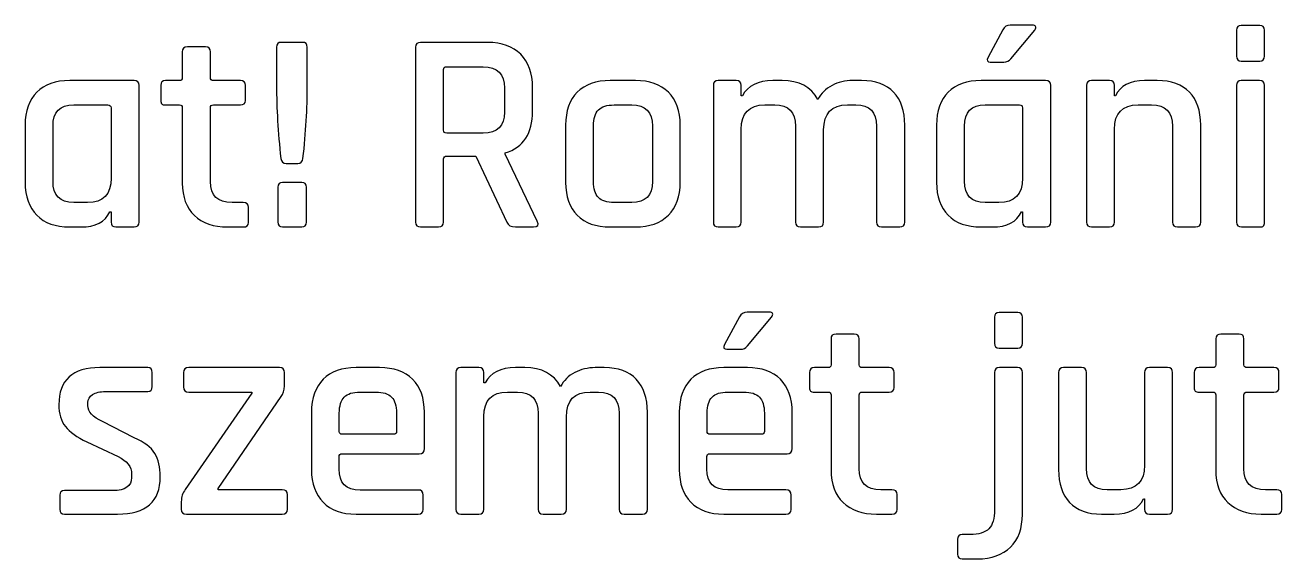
# Model space of a CAD drawing. Extents: x 5 to 177, y 88 to 167.
# Drawn here: x 23.46 to 43.52, y 112.43 to 120.96 of the extents above; entities that cross this region are included whole.
import ezdxf

# ---------------------------------------------------------------- set-up
doc = ezdxf.new("R2010")
doc.units = 0
doc.layers.add('Layer_1', color=7, linetype='CONTINUOUS')

msp = doc.modelspace()

# ---------------------------------------------------------------- linework, layer by layer
at = {"layer": 'Layer_1', "color": 7}
for points in [[(39.536466, 120.958376), (39.17873, 120.958376), (39.17873, 120.958376)], [(43.164015, 120.953415), (42.865808, 120.953415), (42.865808, 120.953415)], [(39.064077, 120.885064), (38.825952, 120.444644)], [(39.188099, 120.421491), (39.573398, 120.880102)], [(42.792495, 120.880102), (42.792495, 120.462834)], [(43.237325, 120.462834), (43.237325, 120.880102)], [(26.338168, 120.609457), (26.049332, 120.609457), (26.049332, 120.609457)], [(27.470916, 120.605048), (27.470916, 119.990442)], [(27.883225, 120.68332), (27.548637, 120.68332), (27.548637, 120.68332)], [(27.961497, 119.990442), (27.961497, 120.605048)], [(29.690108, 120.605048), (29.690108, 117.812039)], [(30.841597, 120.682769), (29.768382, 120.682769), (29.768382, 120.682769)], [(25.966649, 120.531735), (25.966649, 120.118875)], [(26.41589, 120.118875), (26.41589, 120.531735)], [(38.86233, 120.36637), (39.077855, 120.36637)], [(42.865808, 120.385112), (43.164015, 120.385112)], [(30.134938, 119.279374), (30.134938, 120.247309)], [(30.185651, 120.29306), (30.768284, 120.29306)], [(30.185651, 120.29306), (30.185651, 120.29306)], [(25.19605, 120.073124), (24.169136, 120.073124), (24.169136, 120.073124)], [(25.278732, 117.812039), (25.278732, 119.994853)], [(25.622691, 119.994853), (25.622691, 119.756728)], [(25.920898, 120.073124), (25.700412, 120.073124)], [(26.893242, 120.073124), (26.466602, 120.073124)], [(26.975373, 119.756728), (26.975373, 119.994853)], [(31.107284, 119.954063), (31.107284, 119.568762)], [(31.557076, 119.582543), (31.557076, 119.967291)], [(33.198593, 120.073124), (32.795103, 120.073124), (32.795103, 120.073124)], [(34.441584, 119.994853), (34.441584, 117.812039)], [(34.808143, 120.073124), (34.519306, 120.073124), (34.519306, 120.073124)], [(34.904604, 119.830038), (34.886415, 119.830038), (34.886415, 119.994853)], [(35.541811, 120.073124), (35.390777, 120.073124)], [(36.807953, 120.073124), (36.660777, 120.073124)], [(39.743174, 120.073124), (38.715707, 120.073124), (38.715707, 120.073124)], [(39.825303, 117.812039), (39.825303, 119.995403)], [(40.398567, 119.994853), (40.398567, 117.812039)], [(40.765676, 120.073124), (40.476842, 120.073124), (40.476842, 120.073124)], [(40.86159, 119.830038), (40.843398, 119.830038), (40.843398, 119.994853)], [(41.526906, 120.073124), (41.325159, 120.073124)], [(42.792495, 119.995403), (42.792495, 117.812039)], [(43.159604, 120.073124), (42.865808, 120.073124), (42.865808, 120.073124)], [(43.237325, 117.812039), (43.237325, 119.995403)], [(24.233077, 119.683415), (24.77878, 119.683415)], [(24.233077, 119.683415), (24.233077, 119.683415)], [(24.829492, 119.637114), (24.829492, 118.513736)], [(25.700412, 119.683415), (25.920898, 119.683415)], [(25.966649, 119.637114), (25.966649, 118.436015)], [(26.41589, 118.458616), (26.41589, 119.637114)], [(26.466602, 119.683415), (26.893242, 119.683415)], [(32.859596, 119.683415), (33.139064, 119.683415)], [(32.859596, 119.683415), (32.859596, 119.683415)], [(35.262343, 119.683415), (35.422747, 119.683415)], [(36.583056, 119.683415), (36.715898, 119.683415)], [(38.779648, 119.683415), (39.325352, 119.683415)], [(38.779648, 119.683415), (38.779648, 119.683415)], [(39.376062, 119.637664), (39.376062, 118.513736)], [(41.219326, 119.683415), (41.434853, 119.683415)], [(23.458069, 119.362057), (23.458069, 118.444835)], [(23.902899, 118.463574), (23.902899, 119.343868)], [(32.084589, 119.362057), (32.084589, 118.444835)], [(32.529419, 118.458616), (32.529419, 119.348276)], [(33.469241, 119.348276), (33.469241, 118.458616)], [(33.914072, 118.444835), (33.914072, 119.362057)], [(35.752924, 119.343868), (35.752924, 117.812039)], [(37.046075, 119.343868), (37.046075, 117.812039)], [(37.495869, 117.812039), (37.495869, 119.362057)], [(38.00464, 119.362057), (38.00464, 118.444835)], [(38.44947, 118.463574), (38.44947, 119.343868)], [(41.769992, 119.343868), (41.769992, 117.812039)], [(42.219231, 117.812039), (42.219231, 119.362057)], [(30.768284, 119.233623), (30.185651, 119.233623)], [(34.886415, 117.812039), (34.886415, 119.293706)], [(36.202166, 117.812039), (36.202166, 119.284336)], [(40.843398, 117.812039), (40.843398, 119.293706)], [(27.621949, 118.74745), (27.809913, 118.74745)], [(30.134938, 117.812039), (30.134938, 118.820763)], [(30.190062, 118.867065), (30.653632, 118.867065), (31.144216, 117.812039)], [(31.630386, 117.82582), (31.121062, 118.899035), (31.121062, 118.917227)], [(27.493516, 118.371522), (27.493516, 117.817)], [(27.874405, 118.444835), (27.566827, 118.444835), (27.566827, 118.444835)], [(27.947717, 117.812039), (27.947717, 118.371522)], [(24.453563, 118.124027), (24.233077, 118.124027)], [(24.810751, 117.977404), (24.829492, 117.977404), (24.829492, 117.812039)], [(26.938993, 118.124027), (26.759848, 118.124027)], [(27.021675, 117.807631), (27.021675, 118.045756)], [(33.139064, 118.124027), (32.859596, 118.124027)], [(39.000134, 118.124027), (38.779648, 118.124027)], [(39.357873, 117.977404), (39.376062, 117.977404), (39.376062, 117.812039)], [(24.169136, 117.734318), (24.34773, 117.734318)], [(24.907213, 117.734318), (25.19605, 117.734318)], [(26.691497, 117.734318), (26.938993, 117.734318)], [(27.566827, 117.734318), (27.874405, 117.734318)], [(29.768382, 117.734318), (30.057217, 117.734318)], [(31.286427, 117.734318), (31.570854, 117.734318)], [(32.795103, 117.734318), (33.198593, 117.734318)], [(34.519306, 117.734318), (34.808143, 117.734318)], [(35.831199, 117.734318), (36.120036, 117.734318)], [(37.124349, 117.734318), (37.417595, 117.734318)], [(38.715707, 117.734318), (38.8943, 117.734318)], [(39.453786, 117.734318), (39.743174, 117.734318)], [(40.476842, 117.734318), (40.765676, 117.734318)], [(41.847714, 117.734318), (42.136548, 117.734318)], [(42.870769, 117.734318), (43.164015, 117.734318)], [(35.333452, 116.372265), (34.980121, 116.372265), (34.980121, 116.372265)], [(39.300548, 116.367304), (39.002341, 116.367304), (39.002341, 116.367304)], [(34.86106, 116.298952), (34.622382, 115.858533)], [(34.985082, 115.83538), (35.370381, 116.293991)], [(38.929028, 116.293991), (38.929028, 115.876723)], [(39.373858, 115.876723), (39.373858, 116.293991)], [(36.319576, 115.945624), (36.319576, 115.532764)], [(36.691093, 116.023345), (36.402258, 116.023345), (36.402258, 116.023345)], [(36.769367, 115.532764), (36.769367, 115.945624)], [(42.460113, 115.945624), (42.460113, 115.532764)], [(42.832184, 116.023345), (42.542796, 116.023345), (42.542796, 116.023345)], [(42.909355, 115.532764), (42.909355, 115.945624)], [(34.659313, 115.780259), (34.874841, 115.780259)], [(39.002341, 115.799001), (39.300548, 115.799001)], [(25.41378, 115.487013), (24.652552, 115.487013), (24.652552, 115.487013)], [(25.487092, 115.184395), (25.487092, 115.408742)], [(25.987044, 115.409292), (25.987044, 115.179986)], [(27.518871, 115.487013), (26.069727, 115.487013), (26.069727, 115.487013)], [(27.596593, 115.198176), (27.596593, 115.409292)], [(29.11464, 115.487013), (28.738711, 115.487013), (28.738711, 115.487013)], [(30.334481, 115.408742), (30.334481, 113.225928)], [(30.70159, 115.487013), (30.412752, 115.487013), (30.412752, 115.487013)], [(30.79805, 115.243927), (30.779311, 115.243927), (30.779311, 115.408742)], [(31.435257, 115.487013), (31.284223, 115.487013)], [(32.700846, 115.487013), (32.554223, 115.487013)], [(34.985082, 115.487013), (34.608603, 115.487013), (34.608603, 115.487013)], [(35.975617, 115.408742), (35.975617, 115.170617)], [(36.273825, 115.487013), (36.053889, 115.487013)], [(37.246168, 115.487013), (36.819527, 115.487013)], [(37.32885, 115.170617), (37.32885, 115.408742)], [(38.929028, 115.408742), (38.929028, 113.221519)], [(39.295586, 115.487013), (39.006749, 115.487013), (39.006749, 115.487013)], [(39.373858, 113.143245), (39.373858, 115.408742)], [(39.951533, 115.408742), (39.951533, 113.858724)], [(40.318642, 115.487013), (40.029805, 115.487013), (40.029805, 115.487013)], [(40.396363, 113.877463), (40.396363, 115.408742)], [(41.322955, 115.408742), (41.322955, 113.927625)], [(41.689514, 115.487013), (41.400676, 115.487013)], [(41.772197, 113.225928), (41.772197, 115.408742)], [(42.116155, 115.408742), (42.116155, 115.170617)], [(42.414362, 115.487013), (42.194426, 115.487013)], [(43.386705, 115.487013), (42.960064, 115.487013)], [(43.469388, 115.170617), (43.469388, 115.408742)], [(24.460178, 114.881779), (24.460178, 114.931939)], [(24.744054, 115.106123), (25.41378, 115.106123)], [(26.069727, 115.097304), (27.074041, 115.097304), (27.074041, 115.079115), (26.014605, 113.542324)], [(27.560213, 113.537916), (26.537157, 113.537916), (26.537157, 113.556105), (27.542023, 115.023991)], [(28.802652, 115.097304), (29.055108, 115.097304)], [(28.802652, 115.097304), (28.802652, 115.097304)], [(31.15579, 115.097304), (31.316193, 115.097304)], [(32.476502, 115.097304), (32.609344, 115.097304)], [(34.673094, 115.097304), (34.92555, 115.097304)], [(34.673094, 115.097304), (34.673094, 115.097304)], [(36.053889, 115.097304), (36.273825, 115.097304)], [(36.319576, 115.051002), (36.319576, 113.849904)], [(36.769367, 113.872505), (36.769367, 115.051002)], [(36.819527, 115.097304), (37.246168, 115.097304)], [(42.194426, 115.097304), (42.414362, 115.097304)], [(42.460113, 115.051002), (42.460113, 113.849904)], [(42.909355, 113.872505), (42.909355, 115.051002)], [(42.960064, 115.097304), (43.386705, 115.097304)], [(28.027643, 114.775946), (28.027643, 113.858724)], [(28.472474, 114.468919), (28.472474, 114.762165)], [(29.385285, 114.762165), (29.385285, 114.468919)], [(29.830118, 114.193312), (29.830118, 114.775946)], [(31.646371, 114.757757), (31.646371, 113.225928)], [(32.939522, 114.757757), (32.939522, 113.225928)], [(33.388763, 113.225928), (33.388763, 114.775946)], [(33.898086, 114.775946), (33.898086, 113.858724)], [(34.342917, 114.468919), (34.342917, 114.762165)], [(35.255731, 114.762165), (35.255731, 114.468919)], [(35.700561, 114.193862), (35.700561, 114.775946)], [(25.198255, 114.368047), (24.693893, 114.624912)], [(30.779311, 113.225928), (30.779311, 114.707594)], [(32.095612, 113.225928), (32.095612, 114.698225)], [(29.339534, 114.422618), (28.518776, 114.422618)], [(35.209426, 114.423168), (34.388668, 114.423168)], [(24.441437, 114.303554), (24.941389, 114.065429)], [(28.468063, 113.868093), (28.468063, 114.065429)], [(28.518776, 114.11118), (29.747436, 114.11118)], [(34.338508, 113.868093), (34.338508, 114.065429)], [(34.388668, 114.11118), (35.617878, 114.11118)], [(25.156914, 113.785411), (25.156914, 113.73029)], [(24.858707, 113.524135), (24.088659, 113.524135)], [(29.729244, 113.532954), (28.802652, 113.532954)], [(35.599686, 113.533508), (34.673094, 113.533508)], [(37.291919, 113.537916), (37.113326, 113.537916)], [(40.947027, 113.537916), (40.726541, 113.537916)], [(43.433007, 113.537916), (43.253313, 113.537916)], [(24.010386, 113.450825), (24.010386, 113.225928)], [(25.950664, 113.345542), (25.950664, 113.225928)], [(27.642895, 113.225928), (27.642895, 113.455233)], [(29.811926, 113.221519), (29.811926, 113.450825)], [(35.681818, 113.221519), (35.681818, 113.450825)], [(37.374601, 113.221519), (37.374601, 113.459644)], [(41.304216, 113.391293), (41.322955, 113.391293), (41.322955, 113.225928)], [(43.515139, 113.221519), (43.515139, 113.459644)], [(24.088659, 113.148207), (24.932569, 113.148207)], [(26.032795, 113.148207), (27.560213, 113.148207)], [(28.738711, 113.148207), (29.729244, 113.148207)], [(30.412752, 113.148207), (30.70159, 113.148207)], [(31.724092, 113.148207), (32.01293, 113.148207)], [(33.017243, 113.148207), (33.311042, 113.148207)], [(34.608603, 113.148207), (35.599686, 113.148207)], [(37.044424, 113.148207), (37.291919, 113.148207)], [(40.635039, 113.148207), (40.841193, 113.148207)], [(41.400676, 113.148207), (41.689514, 113.148207)], [(43.184961, 113.148207), (43.433007, 113.148207)], [(38.337575, 112.744166), (38.337575, 112.510452)], [(38.534357, 112.822437), (38.415296, 112.822437)], [(38.415296, 112.432728), (38.658382, 112.432728)]]:
    msp.add_lwpolyline(points, dxfattribs=at)
for points in [[(39.17873, 120.958376), (39.123696, 120.958376), (39.085243, 120.933747), (39.064077, 120.885064)], [(39.584424, 120.93743), (39.577016, 120.951188), (39.560808, 120.958376), (39.536466, 120.958376)], [(42.865808, 120.953415), (42.816772, 120.953415), (42.792495, 120.928788), (42.792495, 120.880102)], [(43.237325, 120.880102), (43.237325, 120.928788), (43.212698, 120.953415), (43.164015, 120.953415)], [(39.573398, 120.880102), (39.588567, 120.904444), (39.592185, 120.923672), (39.584424, 120.93743)], [(26.049332, 120.609457), (25.994298, 120.609457), (25.966649, 120.583594), (25.966649, 120.531735)], [(26.41589, 120.531735), (26.41589, 120.583594), (26.390027, 120.609457), (26.338168, 120.609457)], [(27.548637, 120.68332), (27.496779, 120.68332), (27.470916, 120.656907), (27.470916, 120.605048)], [(27.961497, 120.605048), (27.961497, 120.656907), (27.935083, 120.68332), (27.883225, 120.68332)], [(29.768382, 120.682769), (29.716171, 120.682769), (29.690108, 120.656907), (29.690108, 120.605048)], [(31.366906, 120.4926), (31.239906, 120.6196), (31.064906, 120.682769), (30.841597, 120.682769)], [(31.557076, 119.967291), (31.557076, 120.190247), (31.493553, 120.365952), (31.366906, 120.4926)], [(38.825952, 120.444644), (38.801257, 120.392433), (38.813294, 120.36637), (38.86233, 120.36637)], [(39.077855, 120.36637), (39.123716, 120.36637), (39.160583, 120.384805), (39.188099, 120.421491)], [(42.792495, 120.462834), (42.792495, 120.410623), (42.816772, 120.385112), (42.865808, 120.385112)], [(43.164015, 120.385112), (43.212698, 120.385112), (43.237325, 120.410623), (43.237325, 120.462834)], [(30.134938, 120.247309), (30.134938, 120.277648), (30.151784, 120.29306), (30.185651, 120.29306)], [(30.768284, 120.29306), (30.994415, 120.29306), (31.107284, 120.180194), (31.107284, 119.954063)], [(24.169136, 120.073124), (23.942653, 120.073124), (23.767653, 120.011191), (23.643828, 119.887366)], [(25.278732, 119.994853), (25.278732, 120.046711), (25.251084, 120.073124), (25.19605, 120.073124)], [(25.700412, 120.073124), (25.648554, 120.073124), (25.622691, 120.046711), (25.622691, 119.994853)], [(25.966649, 120.118875), (25.966649, 120.088184), (25.951237, 120.073124), (25.920898, 120.073124)], [(26.466602, 120.073124), (26.432735, 120.073124), (26.41589, 120.088184), (26.41589, 120.118875)], [(26.975373, 119.994853), (26.975373, 120.046711), (26.948276, 120.073124), (26.893242, 120.073124)], [(27.470916, 119.990442), (27.470916, 119.62955), (27.493405, 119.242883), (27.539266, 118.830133)], [(27.892595, 118.830133), (27.938457, 119.242883), (27.961497, 119.62955), (27.961497, 119.990442)], [(32.795103, 120.073124), (32.568622, 120.073124), (32.393622, 120.011191), (32.269797, 119.887366)], [(33.723902, 119.887366), (33.596902, 120.011191), (33.421549, 120.073124), (33.198593, 120.073124)], [(34.519306, 120.073124), (34.467447, 120.073124), (34.441584, 120.046711), (34.441584, 119.994853)], [(34.886415, 119.994853), (34.886415, 120.046711), (34.860001, 120.073124), (34.808143, 120.073124)], [(35.390777, 120.073124), (35.155474, 120.073124), (34.993151, 119.991963), (34.904604, 119.830038)], [(36.110664, 119.770506), (35.997775, 119.972295), (35.807805, 120.073124), (35.541811, 120.073124)], [(36.335561, 119.994853), (36.234666, 119.942994), (36.1597, 119.868225), (36.110664, 119.770506)], [(36.660777, 120.073124), (36.544713, 120.073124), (36.436455, 120.046711), (36.335561, 119.994853)], [(37.319481, 119.887366), (37.201653, 120.011191), (37.031258, 120.073124), (36.807953, 120.073124)], [(38.715707, 120.073124), (38.489224, 120.073124), (38.314224, 120.011191), (38.190399, 119.887366)], [(39.825303, 119.995403), (39.825303, 120.047261), (39.798207, 120.073124), (39.743174, 120.073124)], [(40.476842, 120.073124), (40.424981, 120.073124), (40.398567, 120.046711), (40.398567, 119.994853)], [(40.843398, 119.994853), (40.843398, 120.046711), (40.817535, 120.073124), (40.765676, 120.073124)], [(41.325159, 120.073124), (41.089504, 120.073124), (40.934967, 119.991963), (40.86159, 119.830038)], [(42.040638, 119.88957), (41.921046, 120.011984), (41.750214, 120.073124), (41.526906, 120.073124)], [(42.865808, 120.073124), (42.816772, 120.073124), (42.792495, 120.047261), (42.792495, 119.995403)], [(43.237325, 119.995403), (43.237325, 120.047261), (43.211462, 120.073124), (43.159604, 120.073124)], [(23.643828, 119.887366), (23.520003, 119.763188), (23.458069, 119.588187), (23.458069, 119.362057)], [(25.622691, 119.756728), (25.622691, 119.729211), (25.628093, 119.709786), (25.638676, 119.69885)], [(26.893242, 119.683415), (26.948276, 119.683415), (26.975373, 119.707692), (26.975373, 119.756728)], [(32.269797, 119.887366), (32.145972, 119.763188), (32.084589, 119.588187), (32.084589, 119.362057)], [(33.914072, 119.362057), (33.914072, 119.588187), (33.850902, 119.763188), (33.723902, 119.887366)], [(37.495869, 119.362057), (37.495869, 119.588187), (37.436953, 119.763188), (37.319481, 119.887366)], [(38.190399, 119.887366), (38.066574, 119.763541), (38.00464, 119.588187), (38.00464, 119.362057)], [(42.219231, 119.362057), (42.219231, 119.591362), (42.159877, 119.767156), (42.040638, 119.88957)], [(23.902899, 119.343868), (23.902899, 119.569998), (24.012944, 119.683415), (24.233077, 119.683415)], [(24.77878, 119.683415), (24.812294, 119.683415), (24.829492, 119.667452), (24.829492, 119.637114)], [(25.638676, 119.69885), (25.64926, 119.688266), (25.669721, 119.683415), (25.700412, 119.683415)], [(25.920898, 119.683415), (25.951237, 119.683415), (25.966649, 119.667805), (25.966649, 119.637114)], [(26.41589, 119.637114), (26.41589, 119.667805), (26.432735, 119.683415), (26.466602, 119.683415)], [(31.107284, 119.568762), (31.107284, 119.345454), (30.994415, 119.233623), (30.768284, 119.233623)], [(31.121062, 118.917227), (31.411398, 119.008949), (31.557076, 119.230824), (31.557076, 119.582543)], [(32.529419, 119.348276), (32.529419, 119.46434), (32.554929, 119.549667), (32.60714, 119.602936)], [(32.60714, 119.602936), (32.658998, 119.656559), (32.74318, 119.683415), (32.859596, 119.683415)], [(33.139064, 119.683415), (33.359197, 119.683415), (33.469241, 119.571584), (33.469241, 119.348276)], [(34.886415, 119.293706), (34.886415, 119.553703), (35.011518, 119.683415), (35.262343, 119.683415)], [(35.422747, 119.683415), (35.64288, 119.683415), (35.752924, 119.569998), (35.752924, 119.343868)], [(36.202166, 119.284336), (36.202166, 119.55033), (36.329408, 119.683415), (36.583056, 119.683415)], [(36.715898, 119.683415), (36.936031, 119.683415), (37.046075, 119.569998), (37.046075, 119.343868)], [(38.44947, 119.343868), (38.44947, 119.569998), (38.559514, 119.683415), (38.779648, 119.683415)], [(39.325352, 119.683415), (39.358866, 119.683415), (39.376062, 119.668003), (39.376062, 119.637664)], [(40.843398, 119.293706), (40.843398, 119.553703), (40.968501, 119.683415), (41.219326, 119.683415)], [(41.434853, 119.683415), (41.658162, 119.683415), (41.769992, 119.569998), (41.769992, 119.343868)], [(30.185651, 119.233623), (30.151784, 119.233623), (30.134938, 119.248683), (30.134938, 119.279374)], [(27.539266, 118.830133), (27.548439, 118.7751), (27.576088, 118.74745), (27.621949, 118.74745)], [(27.809913, 118.74745), (27.855774, 118.74745), (27.883423, 118.7751), (27.892595, 118.830133)], [(30.134938, 118.820763), (30.134938, 118.851455), (30.153373, 118.867065), (30.190062, 118.867065)], [(23.458069, 118.444835), (23.458069, 118.221526), (23.520003, 118.047519), (23.643828, 117.922283)], [(24.233077, 118.124027), (24.012944, 118.124027), (23.902899, 118.237091), (23.902899, 118.463574)], [(24.829492, 118.513736), (24.829492, 118.253739), (24.704388, 118.124027), (24.453563, 118.124027)], [(25.966649, 118.436015), (25.966649, 118.21306), (26.030612, 118.039736), (26.159023, 117.917322)], [(26.759848, 118.124027), (26.530542, 118.124027), (26.41589, 118.235307), (26.41589, 118.458616)], [(27.566827, 118.444835), (27.518144, 118.444835), (27.493516, 118.420205), (27.493516, 118.371522)], [(27.947717, 118.371522), (27.947717, 118.420205), (27.923441, 118.444835), (27.874405, 118.444835)], [(32.084589, 118.444835), (32.084589, 118.221526), (32.145972, 118.047519), (32.269797, 117.922283)], [(32.60714, 118.204506), (32.554929, 118.257775), (32.529419, 118.342552), (32.529419, 118.458616)], [(33.469241, 118.458616), (33.469241, 118.235307), (33.359194, 118.124027), (33.139064, 118.124027)], [(33.723902, 117.922283), (33.850902, 118.047519), (33.914072, 118.221526), (33.914072, 118.444835)], [(38.00464, 118.444835), (38.00464, 118.221526), (38.066574, 118.047519), (38.190399, 117.922283)], [(38.779648, 118.124027), (38.559514, 118.124027), (38.44947, 118.237091), (38.44947, 118.463574)], [(39.376062, 118.513736), (39.376062, 118.253739), (39.250959, 118.124027), (39.000134, 118.124027)], [(32.859596, 118.124027), (32.74318, 118.124027), (32.658998, 118.150883), (32.60714, 118.204506)], [(24.34773, 117.734318), (24.583033, 117.734318), (24.737373, 117.815479), (24.810751, 117.977404)], [(27.021675, 118.045756), (27.021675, 118.097614), (26.994026, 118.124027), (26.938993, 118.124027)], [(38.8943, 117.734318), (39.129603, 117.734318), (39.284495, 117.815126), (39.357873, 117.977404)], [(23.643828, 117.922283), (23.767653, 117.797047), (23.942653, 117.734318), (24.169136, 117.734318)], [(24.829492, 117.812039), (24.829492, 117.760181), (24.855002, 117.734318), (24.907213, 117.734318)], [(25.19605, 117.734318), (25.251084, 117.734318), (25.278732, 117.760181), (25.278732, 117.812039)], [(26.159023, 117.917322), (26.287435, 117.794908), (26.465014, 117.734318), (26.691497, 117.734318)], [(26.938993, 117.734318), (26.994026, 117.734318), (27.021675, 117.758594), (27.021675, 117.807631)], [(27.493516, 117.817), (27.493516, 117.761967), (27.518144, 117.734318), (27.566827, 117.734318)], [(27.874405, 117.734318), (27.923441, 117.734318), (27.947717, 117.760181), (27.947717, 117.812039)], [(29.690108, 117.812039), (29.690108, 117.760181), (29.716171, 117.734318), (29.768382, 117.734318)], [(30.057217, 117.734318), (30.109075, 117.734318), (30.134938, 117.760181), (30.134938, 117.812039)], [(31.144216, 117.812039), (31.165382, 117.760181), (31.21305, 117.734318), (31.286427, 117.734318)], [(31.570854, 117.734318), (31.644232, 117.734318), (31.6639, 117.764436), (31.630386, 117.82582)], [(32.269797, 117.922283), (32.393622, 117.797047), (32.568622, 117.734318), (32.795103, 117.734318)], [(33.198593, 117.734318), (33.421549, 117.734318), (33.596902, 117.797047), (33.723902, 117.922283)], [(34.441584, 117.812039), (34.441584, 117.760181), (34.467447, 117.734318), (34.519306, 117.734318)], [(34.808143, 117.734318), (34.860001, 117.734318), (34.886415, 117.760181), (34.886415, 117.812039)], [(35.752924, 117.812039), (35.752924, 117.760181), (35.778988, 117.734318), (35.831199, 117.734318)], [(36.120036, 117.734318), (36.175067, 117.734318), (36.202166, 117.760181), (36.202166, 117.812039)], [(37.046075, 117.812039), (37.046075, 117.760181), (37.072138, 117.734318), (37.124349, 117.734318)], [(37.417595, 117.734318), (37.469453, 117.734318), (37.495869, 117.760181), (37.495869, 117.812039)], [(38.190399, 117.922283), (38.314224, 117.797047), (38.489224, 117.734318), (38.715707, 117.734318)], [(39.376062, 117.812039), (39.376062, 117.760181), (39.401575, 117.734318), (39.453786, 117.734318)], [(39.743174, 117.734318), (39.798207, 117.734318), (39.825303, 117.760181), (39.825303, 117.812039)], [(40.398567, 117.812039), (40.398567, 117.760181), (40.424981, 117.734318), (40.476842, 117.734318)], [(40.765676, 117.734318), (40.817535, 117.734318), (40.843398, 117.760181), (40.843398, 117.812039)], [(41.769992, 117.812039), (41.769992, 117.760181), (41.795502, 117.734318), (41.847714, 117.734318)], [(42.136548, 117.734318), (42.191582, 117.734318), (42.219231, 117.760181), (42.219231, 117.812039)], [(42.792495, 117.812039), (42.792495, 117.760181), (42.818558, 117.734318), (42.870769, 117.734318)], [(43.164015, 117.734318), (43.191532, 117.734318), (43.210757, 117.739719), (43.22134, 117.750303)], [(43.22134, 117.750303), (43.231923, 117.760886), (43.237325, 117.781347), (43.237325, 117.812039)], [(34.980121, 116.372265), (34.925087, 116.372265), (34.885401, 116.347636), (34.86106, 116.298952)], [(35.386368, 116.351319), (35.378607, 116.365077), (35.360968, 116.372265), (35.333452, 116.372265)], [(35.370381, 116.293991), (35.388728, 116.318335), (35.393777, 116.33756), (35.386368, 116.351319)], [(39.002341, 116.367304), (38.953305, 116.367304), (38.929028, 116.34303), (38.929028, 116.293991)], [(39.373858, 116.293991), (39.373858, 116.34303), (39.349584, 116.367304), (39.300548, 116.367304)], [(36.402258, 116.023345), (36.347225, 116.023345), (36.319576, 115.997483), (36.319576, 115.945624)], [(36.769367, 115.945624), (36.769367, 115.997483), (36.742951, 116.023345), (36.691093, 116.023345)], [(42.542796, 116.023345), (42.487763, 116.023345), (42.460113, 115.997483), (42.460113, 115.945624)], [(42.909355, 115.945624), (42.909355, 115.997483), (42.884042, 116.023345), (42.832184, 116.023345)], [(34.622382, 115.858533), (34.594865, 115.806322), (34.607455, 115.780259), (34.659313, 115.780259)], [(34.874841, 115.780259), (34.920702, 115.780259), (34.957566, 115.798691), (34.985082, 115.83538)], [(38.929028, 115.876723), (38.929028, 115.824864), (38.953305, 115.799001), (39.002341, 115.799001)], [(39.300548, 115.799001), (39.349584, 115.799001), (39.373858, 115.824864), (39.373858, 115.876723)], [(36.319576, 115.532764), (36.319576, 115.502073), (36.304164, 115.487013), (36.273825, 115.487013)], [(36.819527, 115.487013), (36.78566, 115.487013), (36.769367, 115.502073), (36.769367, 115.532764)], [(42.460113, 115.532764), (42.460113, 115.502073), (42.445054, 115.487013), (42.414362, 115.487013)], [(42.960064, 115.487013), (42.92655, 115.487013), (42.909355, 115.502073), (42.909355, 115.532764)], [(24.652552, 115.487013), (24.215108, 115.487013), (23.996606, 115.289966), (23.996606, 114.89556)], [(25.487092, 115.408742), (25.487092, 115.4606), (25.462464, 115.487013), (25.41378, 115.487013)], [(26.069727, 115.487013), (26.014693, 115.487013), (25.987044, 115.46115), (25.987044, 115.409292)], [(27.596593, 115.409292), (27.596593, 115.46115), (27.57073, 115.487013), (27.518871, 115.487013)], [(28.738711, 115.487013), (28.512228, 115.487013), (28.337228, 115.42508), (28.213403, 115.301255)], [(29.642153, 115.301255), (29.516917, 115.42508), (29.34077, 115.487013), (29.11464, 115.487013)], [(30.412752, 115.487013), (30.360894, 115.487013), (30.334481, 115.4606), (30.334481, 115.408742)], [(30.779311, 115.408742), (30.779311, 115.4606), (30.753448, 115.487013), (30.70159, 115.487013)], [(31.284223, 115.487013), (31.04892, 115.487013), (30.886598, 115.405852), (30.79805, 115.243927)], [(32.00411, 115.184395), (31.891221, 115.386184), (31.701252, 115.487013), (31.435257, 115.487013)], [(32.228454, 115.408742), (32.12756, 115.356883), (32.053146, 115.282114), (32.00411, 115.184395)], [(32.554223, 115.487013), (32.438159, 115.487013), (32.329349, 115.4606), (32.228454, 115.408742)], [(33.212374, 115.301255), (33.094546, 115.42508), (32.924155, 115.487013), (32.700846, 115.487013)], [(34.608603, 115.487013), (34.382473, 115.487013), (34.208023, 115.42508), (34.083845, 115.301255)], [(35.512595, 115.301255), (35.387359, 115.42508), (35.211213, 115.487013), (34.985082, 115.487013)], [(36.053889, 115.487013), (36.002031, 115.487013), (35.975617, 115.4606), (35.975617, 115.408742)], [(37.32885, 115.408742), (37.32885, 115.4606), (37.301201, 115.487013), (37.246168, 115.487013)], [(39.006749, 115.487013), (38.954891, 115.487013), (38.929028, 115.4606), (38.929028, 115.408742)], [(39.373858, 115.408742), (39.373858, 115.4606), (39.347445, 115.487013), (39.295586, 115.487013)], [(40.029805, 115.487013), (39.977946, 115.487013), (39.951533, 115.4606), (39.951533, 115.408742)], [(40.396363, 115.408742), (40.396363, 115.4606), (40.370853, 115.487013), (40.318642, 115.487013)], [(41.400676, 115.487013), (41.348465, 115.487013), (41.322955, 115.4606), (41.322955, 115.408742)], [(41.772197, 115.408742), (41.772197, 115.4606), (41.744547, 115.487013), (41.689514, 115.487013)], [(42.194426, 115.487013), (42.142568, 115.487013), (42.116155, 115.4606), (42.116155, 115.408742)], [(43.469388, 115.408742), (43.469388, 115.4606), (43.441739, 115.487013), (43.386705, 115.487013)], [(25.41378, 115.106123), (25.462464, 115.106123), (25.487092, 115.132536), (25.487092, 115.184395)], [(25.987044, 115.179986), (25.987044, 115.124953), (26.014693, 115.097304), (26.069727, 115.097304)], [(27.542023, 115.023991), (27.578712, 115.066677), (27.596593, 115.124798), (27.596593, 115.198176)], [(28.213403, 115.301255), (28.089578, 115.17743), (28.027643, 115.002429), (28.027643, 114.775946)], [(29.830118, 114.775946), (29.830118, 115.002429), (29.767389, 115.17743), (29.642153, 115.301255)], [(33.388763, 114.775946), (33.388763, 115.002076), (33.329849, 115.177077), (33.212374, 115.301255)], [(34.083845, 115.301255), (33.96002, 115.17743), (33.898086, 115.002076), (33.898086, 114.775946)], [(35.700561, 114.775946), (35.700561, 115.002076), (35.637831, 115.17743), (35.512595, 115.301255)], [(35.975617, 115.170617), (35.975617, 115.1431), (35.981019, 115.123675), (35.991602, 115.112739)], [(37.246168, 115.097304), (37.301201, 115.097304), (37.32885, 115.121581), (37.32885, 115.170617)], [(42.116155, 115.170617), (42.116155, 115.1431), (42.121754, 115.123675), (42.13269, 115.112739)], [(43.386705, 115.097304), (43.441739, 115.097304), (43.469388, 115.121581), (43.469388, 115.170617)], [(24.460178, 114.931939), (24.460178, 114.983797), (24.484454, 115.026065), (24.53349, 115.058168)], [(24.53349, 115.058168), (24.582173, 115.089918), (24.652332, 115.106123), (24.744054, 115.106123)], [(28.472474, 114.762165), (28.472474, 114.878582), (28.498535, 114.963203), (28.550746, 115.016825)], [(28.550746, 115.016825), (28.602604, 115.070095), (28.686588, 115.097304), (28.802652, 115.097304)], [(29.055108, 115.097304), (29.171172, 115.097304), (29.255353, 115.070095), (29.307564, 115.016825)], [(29.307564, 115.016825), (29.359423, 114.963203), (29.385285, 114.878582), (29.385285, 114.762165)], [(30.779311, 114.707594), (30.779311, 114.967592), (30.904965, 115.097304), (31.15579, 115.097304)], [(31.316193, 115.097304), (31.536327, 115.097304), (31.646371, 114.983887), (31.646371, 114.757757)], [(32.095612, 114.698225), (32.095612, 114.964219), (32.222855, 115.097304), (32.476502, 115.097304)], [(32.609344, 115.097304), (32.829477, 115.097304), (32.939522, 114.983887), (32.939522, 114.757757)], [(34.342917, 114.762165), (34.342917, 114.878229), (34.36878, 114.963556), (34.420638, 115.016825)], [(34.420638, 115.016825), (34.472849, 115.070448), (34.55703, 115.097304), (34.673094, 115.097304)], [(34.92555, 115.097304), (35.041614, 115.097304), (35.125598, 115.070448), (35.177456, 115.016825)], [(35.177456, 115.016825), (35.229667, 114.963556), (35.255731, 114.878229), (35.255731, 114.762165)], [(35.991602, 115.112739), (36.002186, 115.102155), (36.023197, 115.097304), (36.053889, 115.097304)], [(36.273825, 115.097304), (36.304164, 115.097304), (36.319576, 115.081694), (36.319576, 115.051002)], [(36.769367, 115.051002), (36.769367, 115.081694), (36.78566, 115.097304), (36.819527, 115.097304)], [(42.13269, 115.112739), (42.143274, 115.102155), (42.164087, 115.097304), (42.194426, 115.097304)], [(42.414362, 115.097304), (42.445054, 115.097304), (42.460113, 115.081694), (42.460113, 115.051002)], [(42.909355, 115.051002), (42.909355, 115.081694), (42.92655, 115.097304), (42.960064, 115.097304)], [(23.996606, 114.89556), (23.996606, 114.751627), (24.031884, 114.635187), (24.102439, 114.54664)], [(24.693893, 114.624912), (24.537965, 114.69829), (24.460178, 114.78406), (24.460178, 114.881779)], [(24.102439, 114.54664), (24.172642, 114.45774), (24.285509, 114.376932), (24.441437, 114.303554)], [(25.526228, 114.118345), (25.466609, 114.214301), (25.357358, 114.297492), (25.198255, 114.368047)], [(28.518776, 114.422618), (28.488084, 114.422618), (28.472474, 114.438227), (28.472474, 114.468919)], [(29.385285, 114.468919), (29.385285, 114.438227), (29.370226, 114.422618), (29.339534, 114.422618)], [(34.388668, 114.423168), (34.357976, 114.423168), (34.342917, 114.438227), (34.342917, 114.468919)], [(35.255731, 114.468919), (35.255731, 114.438227), (35.240118, 114.423168), (35.209426, 114.423168)], [(29.747436, 114.11118), (29.802469, 114.11118), (29.830118, 114.138279), (29.830118, 114.193312)], [(35.617878, 114.11118), (35.672911, 114.11118), (35.700561, 114.138829), (35.700561, 114.193862)], [(24.941389, 114.065429), (25.084969, 114.001223), (25.156914, 113.907472), (25.156914, 113.785411)], [(25.615525, 113.744071), (25.615525, 113.896824), (25.585848, 114.022037), (25.526228, 114.118345)], [(28.468063, 114.065429), (28.468063, 114.09612), (28.484909, 114.11118), (28.518776, 114.11118)], [(34.338508, 114.065429), (34.338506, 114.095768), (34.355154, 114.11118), (34.388668, 114.11118)], [(41.322955, 113.927625), (41.322955, 113.667628), (41.197852, 113.537916), (40.947027, 113.537916)], [(25.156914, 113.73029), (25.156914, 113.592707), (25.05732, 113.524135), (24.858707, 113.524135)], [(24.932569, 113.148207), (25.388006, 113.148207), (25.615525, 113.34649), (25.615525, 113.744071)], [(28.027643, 113.858724), (28.027643, 113.635768), (28.089578, 113.461408), (28.213403, 113.336172)], [(28.802652, 113.532954), (28.579343, 113.532954), (28.468063, 113.644785), (28.468063, 113.868093)], [(33.898086, 113.858724), (33.898086, 113.635415), (33.96002, 113.461408), (34.083845, 113.336172)], [(34.673094, 113.533508), (34.450139, 113.533508), (34.338508, 113.644785), (34.338508, 113.868093)], [(36.319576, 113.849904), (36.319576, 113.626949), (36.384089, 113.453625), (36.5125, 113.331211)], [(37.113326, 113.537916), (36.88402, 113.537916), (36.769367, 113.649196), (36.769367, 113.872505)], [(39.951533, 113.858724), (39.951533, 113.632593), (40.010644, 113.45724), (40.128472, 113.333415)], [(40.726541, 113.537916), (40.506407, 113.537916), (40.396363, 113.65098), (40.396363, 113.877463)], [(42.460113, 113.849904), (42.460113, 113.626949), (42.524274, 113.453625), (42.653037, 113.331211)], [(43.253313, 113.537916), (43.024007, 113.537916), (42.909355, 113.649196), (42.909355, 113.872505)], [(24.088659, 113.524135), (24.036448, 113.524135), (24.010386, 113.499861), (24.010386, 113.450825)], [(26.014605, 113.542324), (25.971919, 113.487294), (25.950664, 113.421742), (25.950664, 113.345542)], [(27.642895, 113.455233), (27.642895, 113.510267), (27.615246, 113.537916), (27.560213, 113.537916)], [(29.811926, 113.450825), (29.811926, 113.505858), (29.784277, 113.532954), (29.729244, 113.532954)], [(35.681818, 113.450825), (35.681818, 113.505858), (35.654719, 113.533508), (35.599686, 113.533508)], [(37.374601, 113.459644), (37.374601, 113.511503), (37.346952, 113.537916), (37.291919, 113.537916)], [(43.515139, 113.459644), (43.515139, 113.511503), (43.487687, 113.537916), (43.433007, 113.537916)], [(28.213403, 113.336172), (28.337228, 113.210936), (28.512228, 113.148207), (28.738711, 113.148207)], [(34.083845, 113.336172), (34.208023, 113.210936), (34.382473, 113.148207), (34.608603, 113.148207)], [(36.5125, 113.331211), (36.640911, 113.208797), (36.817941, 113.148207), (37.044424, 113.148207)], [(40.128472, 113.333415), (40.245947, 113.20959), (40.414905, 113.148207), (40.635039, 113.148207)], [(40.841193, 113.148207), (41.076496, 113.148207), (41.230838, 113.229015), (41.304216, 113.391293)], [(42.653037, 113.331211), (42.781096, 113.208797), (42.958478, 113.148207), (43.184961, 113.148207)], [(24.010386, 113.225928), (24.010386, 113.174069), (24.036448, 113.148207), (24.088659, 113.148207)], [(25.950664, 113.225928), (25.950664, 113.174069), (25.977762, 113.148207), (26.032795, 113.148207)], [(27.560213, 113.148207), (27.615246, 113.148207), (27.642895, 113.174069), (27.642895, 113.225928)], [(29.729244, 113.148207), (29.784277, 113.148207), (29.811926, 113.172836), (29.811926, 113.221519)], [(30.334481, 113.225928), (30.334481, 113.174069), (30.360894, 113.148207), (30.412752, 113.148207)], [(30.70159, 113.148207), (30.753448, 113.148207), (30.779311, 113.174069), (30.779311, 113.225928)], [(31.646371, 113.225928), (31.646371, 113.174069), (31.671881, 113.148207), (31.724092, 113.148207)], [(32.01293, 113.148207), (32.067963, 113.148207), (32.095612, 113.174069), (32.095612, 113.225928)], [(32.939522, 113.225928), (32.939522, 113.174069), (32.965032, 113.148207), (33.017243, 113.148207)], [(33.311042, 113.148207), (33.3629, 113.148207), (33.388763, 113.174069), (33.388763, 113.225928)], [(35.599686, 113.148207), (35.654722, 113.148207), (35.681818, 113.172483), (35.681818, 113.221519)], [(37.291919, 113.148207), (37.346952, 113.148207), (37.374601, 113.172483), (37.374601, 113.221519)], [(38.929028, 113.221519), (38.929028, 113.077939), (38.899349, 112.97497), (38.83973, 112.91394)], [(39.183688, 112.620694), (39.310335, 112.74593), (39.373858, 112.92029), (39.373858, 113.143245)], [(41.322955, 113.225928), (41.322955, 113.174069), (41.348465, 113.148207), (41.400676, 113.148207)], [(41.689514, 113.148207), (41.744547, 113.148207), (41.772197, 113.174069), (41.772197, 113.225928)], [(43.433007, 113.148207), (43.487687, 113.148207), (43.515139, 113.172483), (43.515139, 113.221519)], [(38.415296, 112.822437), (38.363438, 112.822437), (38.337575, 112.796377), (38.337575, 112.744166)], [(38.83973, 112.91394), (38.78011, 112.852909), (38.67829, 112.822437), (38.534357, 112.822437)], [(38.658382, 112.432728), (38.881691, 112.432728), (39.056688, 112.495458), (39.183688, 112.620694)], [(38.337575, 112.510452), (38.337575, 112.458591), (38.363438, 112.432728), (38.415296, 112.432728)]]:
    msp.add_open_spline(points, degree=3, dxfattribs=at)

doc.saveas('drawing.dxf')
